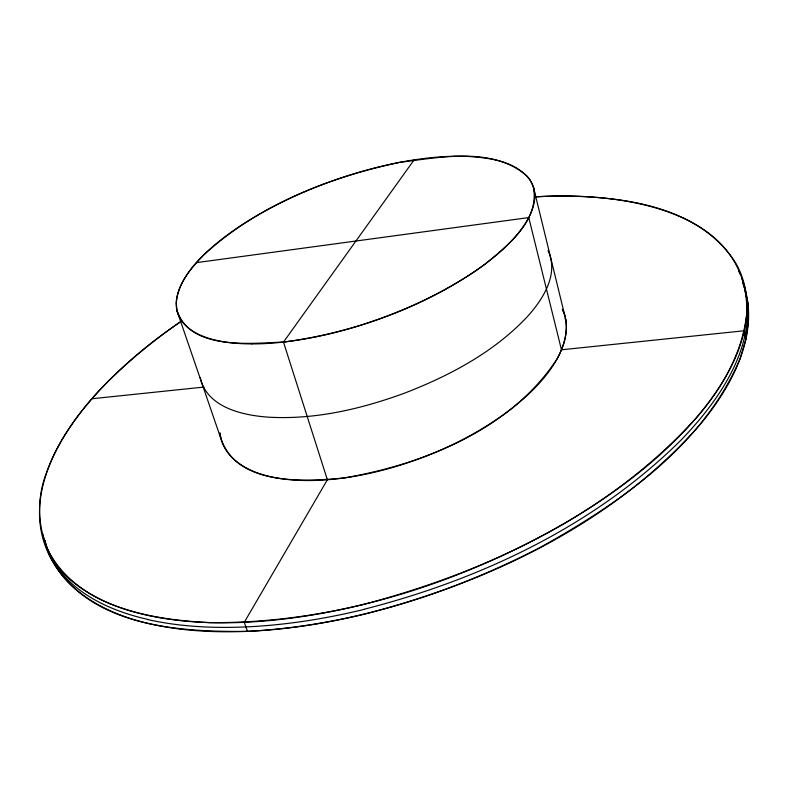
<?xml version="1.0" encoding="UTF-8"?>
<svg xmlns="http://www.w3.org/2000/svg" width="788" height="788" viewBox="0 0 788 788"><rect width="100%" height="100%" fill="white"/><g stroke="black" fill="none" stroke-linecap="round" stroke-linejoin="round"><path stroke-width="1.18" d="M179.94 322.065L168.238 330.339A514.426 227.013 -14.1 0 0 146.154 347.222A530.6 235.366 -13.9 0 0 126.001 364.371A541.326 240.872 -13.7 0 0 107.907 381.599C62.685 426.525 15.13 499.72 53.643 563.292C92.797 627.169 181.368 632.075 247.481 631.355A316.589 144.184 -17.3 0 0 284.084 628.499A319.534 145.317 -17.3 0 0 323.651 622.737A325.582 147.602 -17.3 0 0 365.583 613.862C489.722 581.79 612.276 523.439 698.572 426.318A484.521 204.151 -18.3 0 0 716.834 402.432A495.386 208.071 -18.4 0 0 730.575 379.777A502.744 210.78 -18.5 0 0 740.119 358.609L745.911 339.096L748.452 320.686A502.557 210.632 -18.5 0 0 747.851 302.917A494.539 207.411 -18.4 0 0 744.355 287.088M740.119 358.609C702.896 446.175 619.752 503.197 539.376 547.867C448.943 594.566 349.478 625.918 247.481 631.355A316.589 144.194 -17.3 0 1 213.006 631.552A319.593 145.376 -17.3 0 1 180.068 629.06M414.124 159.865L283.473 342.071C252.298 343.066 188.608 351.241 176.65 309.063A237.69 83.617 -15.7 0 1 176.256 303.262C177.605 283.808 190.883 267.959 204.013 254.662A265.615 93.673 -15.4 0 1 212.977 246.437A261.055 91.94 -15.4 0 1 223.25 238.084A254.16 89.3 -15.5 0 1 234.785 229.682A245.127 85.833 -15.6 0 1 247.471 221.339A235.77 82.248 -15.6 0 1 257.676 215.203C288.319 197.512 321.159 183.752 354.984 173.458A157.403 52.826 -16 0 1 370.626 169.016A151.877 50.816 -16 0 1 385.785 165.283A148.292 49.516 -16 0 1 400.324 162.239C440.275 157.442 493.15 146.243 527.014 176.088A230.273 78.495 -16.8 0 1 530.413 180.58L533.427 187.13L564.632 314.836C568.936 329.936 564.277 345.843 556.909 359.19A248.348 102.41 -17.4 0 1 550.615 369.158A244.684 101.002 -17.3 0 1 542.489 379.599A239.197 98.914 -17.2 0 1 532.461 390.385A232.066 96.205 -17.2 0 1 520.523 401.348A224.698 93.417 -17.1 0 1 510.358 409.563C476.996 434.907 438.63 453.228 398.728 465.669A160.949 69.058 -16.7 0 1 379.668 470.988A156.182 67.177 -16.7 0 1 361.259 475.085A153.039 65.946 -16.7 0 1 343.755 477.991C304.661 481.724 234.272 486.265 220.305 436.138A229.869 97.791 -15.6 0 1 219.941 433.922M181.132 321.445C154.901 339.135 130.384 359.338 107.907 381.599A546.557 243.531 -13.6 0 0 77.766 416.261A541.533 241.059 -13.7 0 0 65.099 434.661A531.506 236.213 -13.9 0 0 54.441 453.789A516.849 229.249 -14.1 0 0 46.275 473.43C31.589 511.363 41.163 558.485 74.535 583.199C95.21 599.698 120.544 609.183 146.105 615.024A326.567 146.696 -17.2 0 0 176.768 620.225A320.292 144.214 -17.3 0 0 209.746 622.619C335.314 623.604 459.01 584.322 567.124 521.804C600.131 502.311 631.671 480.178 660.236 454.577C701.497 416.852 741.094 370.084 746.827 312.472A503.601 208.889 -18.5 0 0 746.266 294.84A495.563 205.698 -18.4 0 0 742.463 278.125A483.251 200.684 -18.2 0 0 735.421 262.571C699.291 206.456 624.992 196.852 563.666 195.995A288.585 114.595 -15.6 0 0 538.815 196.636A281.395 111.354 -15.6 0 0 535.712 196.813M364.105 609.262C480.788 579.466 594.516 525.823 680.783 440.344C720.961 398.797 763.188 338.515 741.774 278.075M196.379 262.65L528.768 217.587A258.405 88 -17.2 0 0 532.274 209.578A256.504 87.37 -17.2 0 0 534.303 201.758A252.554 86.059 -17.1 0 0 534.717 194.232A246.546 84.05 -17 0 0 533.427 187.13A238.597 81.351 -16.9 0 0 530.413 180.58C516.268 160.949 489.703 157.886 467.353 156.388A157.216 52.697 -16.1 0 0 454.39 156.251M91.969 398.748L203.974 387.066M535.279 196.911C614.591 191.622 748.275 206.909 746.827 312.472A507.462 210.386 -18.5 0 1 738.415 350.118A503.788 209.037 -18.5 0 1 728.811 371.168A496.41 206.357 -18.4 0 1 715.011 393.695A485.526 202.467 -18.2 0 1 696.661 417.463C609.498 514.121 486.945 572.157 362.628 604.642A326.301 146.42 -17.2 0 1 320.598 613.566A320.233 144.155 -17.3 0 1 280.952 619.388A317.278 143.032 -17.3 0 1 209.707 622.619M209.746 622.619C149.779 619.673 74.545 606.78 46.059 546.33M147.77 619.398C107.729 610.404 64.646 590.251 47.664 550.329M738.72 271.23L740.109 274.125M548.044 250.525C559.322 274.46 542.518 300.12 526.67 317.387C493.229 352.65 449.19 375.955 404.274 393.242C360.993 409.08 314.836 419.856 268.481 417.167C242.33 415.335 206.87 407.406 200.201 377.619M742.503 282.705L744.02 286.064M562.297 309.29L564.632 314.836A238.666 98.49 -17.2 0 1 566.217 323.129A244.487 100.844 -17.3 0 1 566.158 331.807A248.309 102.381 -17.4 0 1 564.543 340.751A250.151 103.11 -17.4 0 1 556.909 359.18C510.722 429.361 423.717 464.349 343.755 477.991A151.513 65.335 -16.7 0 1 311.693 480.513A153.059 65.956 -16.7 0 1 296.446 480.207A156.241 67.236 -16.7 0 1 281.868 478.789A161.136 69.226 -16.6 0 1 268.284 476.188C248.19 471.322 226.471 459.788 220.788 438.325L177.024 310.945L176.256 303.262A246.319 86.69 -15.6 0 1 177.349 295.234A254.741 89.714 -15.5 0 1 180.117 287.029A261.271 92.088 -15.4 0 1 184.362 278.785A265.664 93.703 -15.4 0 1 189.849 270.629A267.841 94.511 -15.4 0 1 204.003 254.672C258.257 205.126 329.207 177.182 400.324 162.239A146.558 48.895 -16 0 1 427.608 158.063A148.272 49.506 -16 0 1 441.073 156.842A151.808 50.767 -16 0 1 454.39 156.251M177.024 310.945C182.52 331.029 204.959 338.525 223.329 341.746A166.642 59.208 -16.6 0 0 237.05 343.371A161.589 57.524 -16.6 0 0 251.855 343.932M247.481 631.355L244.27 622.323L327.375 479.764L283.473 342.071C350.975 333.176 417.049 309.674 473.943 272.027A232.155 79.755 -16.9 0 0 484.709 264.384C507.659 245.629 539.632 220.65 533.427 187.13M47.497 549.709L44.778 540.292C56.283 588.193 104.883 613.744 149.434 623.751A325.858 147.888 -17.2 0 0 180.068 629.06M45.901 545.739L42.719 533.969M744.276 287.187L747.851 302.917L748.452 320.686A506.408 212.139 -18.6 0 1 740.119 358.589M745.911 339.096L744.246 330.753L561.47 349.803L528.768 217.587A258.415 88 -17.2 0 1 523.715 225.959A256.543 87.399 -17.2 0 1 516.869 234.913A252.761 86.207 -17.1 0 1 508.112 244.388A247.107 84.424 -17.1 0 1 497.395 254.258A239.759 82.119 -17 0 1 484.709 264.384C446.304 292.446 402.392 312.206 357.131 326.35A166.445 59.061 -16.6 0 1 337.382 331.915A161.52 57.475 -16.6 0 1 318.352 336.368A158.289 56.421 -16.6 0 1 300.307 339.736A156.713 55.899 -16.7 0 1 267.408 343.469A158.299 56.431 -16.6 0 1 251.855 343.923M220.019 432.76L220.788 438.325M563.203 310.876A230.982 95.328 -17.1 0 1 564.632 314.836M565.085 318.549A230.52 96.136 -17.1 0 1 565.853 320.529M364.115 609.38A320.657 145.061 -17.3 0 1 147.632 619.516"/></g></svg>
